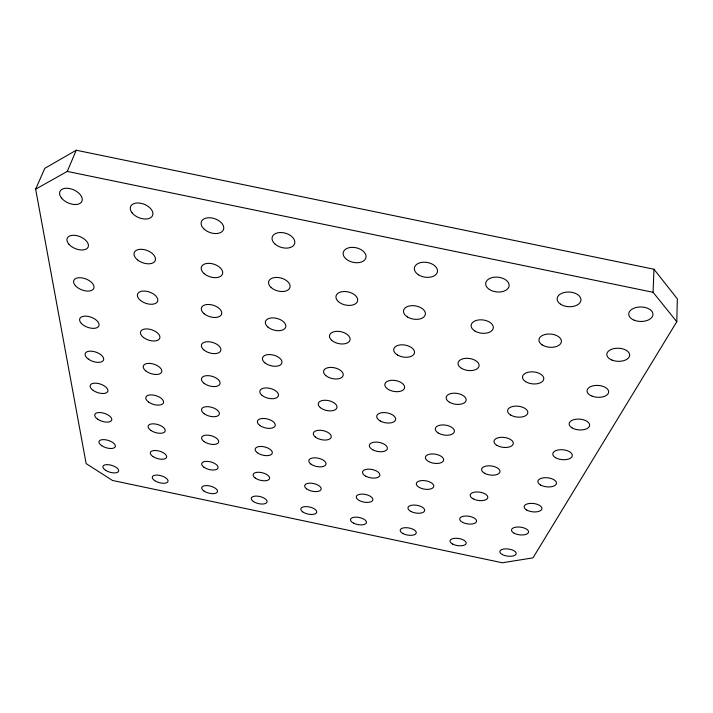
<?xml version="1.0" encoding="UTF-8"?>
<svg xmlns="http://www.w3.org/2000/svg" width="713" height="713" viewBox="0 0 713 713"><rect width="100%" height="100%" fill="white"/><g stroke="black" fill="none" stroke-linecap="round" stroke-linejoin="round"><path stroke-width="1.07" d="M676.78 321.715L677.35 298.863L653.981 269.238L76.229 150.229L44.803 168.321L35.65 189.168L86.13 463.593L112.494 480.464L502.326 562.771L532.994 557.86L676.78 321.715L653.072 292.294L67.263 171.414L35.65 189.168M653.072 292.294L653.981 269.238M67.263 171.414L76.229 150.229M555.561 457.693A9.813 4.955 5.4 0 0 571.969 456.721A9.813 4.955 5.4 0 0 560.133 449.725A9.813 4.955 5.4 0 0 555.561 457.693M634.107 320.182A12.121 7.246 0.8 0 0 652.948 314.807A12.121 7.246 0.8 0 0 635.506 307.668A12.121 7.246 0.8 0 0 634.107 320.182M571.951 427.836A10.294 5.419 4.6 0 0 589.232 426.624A10.294 5.419 4.6 0 0 576.951 419.11A10.294 5.419 4.6 0 0 571.951 427.836M497.032 445.438A9.715 4.991 7.1 0 0 513.048 444.395A9.715 4.991 7.1 0 0 500.865 437.327A9.715 4.991 7.1 0 0 497.032 445.438M560.48 304.166A11.925 7.335 3.3 0 0 580.498 301.804A11.925 7.335 3.3 0 0 566.167 292.143A11.925 7.335 3.3 0 0 560.48 304.166M484.537 473.254A9.287 4.581 7.6 0 0 499.795 472.416A9.287 4.581 7.6 0 0 488.057 465.821A9.287 4.581 7.6 0 0 484.537 473.254M542.183 344.914A11.274 6.622 4.6 0 0 561.024 342.971A11.274 6.622 4.6 0 0 547.299 334.094A11.274 6.622 4.6 0 0 542.183 344.914M525.668 381.687A10.695 5.998 5.6 0 0 543.466 380.091A10.695 5.998 5.6 0 0 530.294 371.91A10.695 5.998 5.6 0 0 525.668 381.687M612.03 360.11A11.435 6.542 2.3 0 0 629.659 355.43A11.435 6.542 2.3 0 0 613.037 348.809A11.435 6.542 2.3 0 0 612.03 360.11M473.067 498.797A8.895 4.216 8.1 0 0 487.63 498.137A8.895 4.216 8.1 0 0 476.302 491.961A8.895 4.216 8.1 0 0 473.067 498.797M462.496 522.335A8.538 3.895 8.5 0 0 476.418 521.836A8.538 3.895 8.5 0 0 465.482 516.025A8.538 3.895 8.5 0 0 462.496 522.335M452.719 544.099A8.208 3.61 8.8 0 0 466.061 543.743A8.208 3.61 8.8 0 0 455.482 538.262A8.208 3.61 8.8 0 0 452.719 544.099M592.111 396.152A10.838 5.945 3.6 0 0 608.67 392.052A10.838 5.945 3.6 0 0 592.797 385.885A10.838 5.945 3.6 0 0 592.111 396.152M514.109 533.208A8.601 3.868 7.2 0 0 528.333 532.771A8.601 3.868 7.2 0 0 517.665 527.014A8.601 3.868 7.2 0 0 514.109 533.208M526.8 510.089A8.966 4.189 6.7 0 0 541.684 509.501A8.966 4.189 6.7 0 0 530.65 503.378A8.966 4.189 6.7 0 0 526.8 510.089M540.57 485.009A9.367 4.545 6.1 0 0 556.176 484.243A9.367 4.545 6.1 0 0 544.759 477.71A9.367 4.545 6.1 0 0 540.57 485.009M502.38 554.58A8.262 3.592 7.7 0 0 515.998 554.277A8.262 3.592 7.7 0 0 505.669 548.85A8.262 3.592 7.7 0 0 502.38 554.58M510.686 415.046A10.178 5.463 6.4 0 0 527.549 413.745A10.178 5.463 6.4 0 0 514.884 406.16A10.178 5.463 6.4 0 0 510.686 415.046M489.385 289.46A11.773 7.406 6.2 0 0 508.832 286.991A11.773 7.406 6.2 0 0 493.993 277.232A11.773 7.406 6.2 0 0 489.385 289.46M474.742 330.921A11.15 6.667 7.1 0 0 493.075 328.871A11.15 6.667 7.1 0 0 478.886 319.914A11.15 6.667 7.1 0 0 474.742 330.921M461.525 368.336A10.597 6.034 7.8 0 0 478.86 366.651A10.597 6.034 7.8 0 0 465.277 358.381A10.597 6.034 7.8 0 0 461.525 368.336M449.538 402.284A10.098 5.49 8.3 0 0 465.972 400.902A10.098 5.49 8.3 0 0 452.942 393.237A10.098 5.49 8.3 0 0 449.538 402.284M438.611 433.219A9.634 5.018 8.8 0 0 454.243 432.087A9.634 5.018 8.8 0 0 441.721 424.957A9.634 5.018 8.8 0 0 438.611 433.219M428.611 461.525A9.224 4.599 9.2 0 0 443.513 460.616A9.224 4.599 9.2 0 0 431.463 453.958A9.224 4.599 9.2 0 0 428.611 461.525M419.431 487.523A8.841 4.233 9.5 0 0 433.664 486.801A8.841 4.233 9.5 0 0 422.051 480.562A8.841 4.233 9.5 0 0 419.431 487.523M410.964 511.479A8.485 3.904 9.7 0 0 424.583 510.927A8.485 3.904 9.7 0 0 413.38 505.062A8.485 3.904 9.7 0 0 410.964 511.479M403.139 533.636A8.164 3.618 10 0 0 416.196 533.217A8.164 3.618 10 0 0 405.376 527.691A8.164 3.618 10 0 0 403.139 533.636M418.451 274.79A11.675 7.442 9.4 0 0 437.327 272.206A11.675 7.442 9.4 0 0 421.98 262.348A11.675 7.442 9.4 0 0 418.451 274.79M407.453 316.955A11.078 6.693 9.8 0 0 425.269 314.807A11.078 6.693 9.8 0 0 410.626 305.761A11.078 6.693 9.8 0 0 407.453 316.955M397.524 355.012A10.535 6.06 10.1 0 0 414.387 353.238A10.535 6.06 10.1 0 0 400.385 344.887A10.535 6.06 10.1 0 0 397.524 355.012M388.514 389.539A10.035 5.508 10.4 0 0 404.529 388.077A10.035 5.508 10.4 0 0 391.116 380.341A10.035 5.508 10.4 0 0 388.514 389.539M380.296 421.009A9.59 5.027 10.6 0 0 395.546 419.805A9.59 5.027 10.6 0 0 382.676 412.613A9.59 5.027 10.6 0 0 380.296 421.009M372.783 449.814A9.18 4.608 10.8 0 0 387.328 448.834A9.18 4.608 10.8 0 0 374.967 442.113A9.18 4.608 10.8 0 0 372.783 449.814M365.885 476.266A8.806 4.233 10.9 0 0 379.788 475.473A8.806 4.233 10.9 0 0 367.89 469.181A8.806 4.233 10.9 0 0 365.885 476.266M359.521 500.651A8.458 3.913 11 0 0 372.837 500.027A8.458 3.913 11 0 0 361.366 494.109A8.458 3.913 11 0 0 359.521 500.651M353.63 523.19A8.137 3.618 11.1 0 0 366.42 522.718A8.137 3.618 11.1 0 0 355.341 517.148A8.137 3.618 11.1 0 0 353.63 523.19M345.547 258.489A11.64 7.442 12.7 0 0 365.234 259.265A11.64 7.442 12.7 0 0 353.015 247.358A11.64 7.442 12.7 0 0 345.547 258.489M338.274 301.501A11.043 6.693 12.6 0 0 356.91 302.392A11.043 6.693 12.6 0 0 345.235 291.528A11.043 6.693 12.6 0 0 338.274 301.501M331.705 340.315A10.499 6.052 12.5 0 0 349.406 341.304A10.499 6.052 12.5 0 0 338.229 331.349A10.499 6.052 12.5 0 0 331.705 340.315M325.743 375.537A10.009 5.499 12.5 0 0 342.596 376.607A10.009 5.499 12.5 0 0 331.875 367.427A10.009 5.499 12.5 0 0 325.743 375.537M320.315 407.631A9.563 5.027 12.4 0 0 336.393 408.754A9.563 5.027 12.4 0 0 326.099 400.278A9.563 5.027 12.4 0 0 320.315 407.631M315.342 437.007A9.162 4.608 12.4 0 0 330.716 438.174A9.162 4.608 12.4 0 0 320.814 430.296A9.162 4.608 12.4 0 0 315.342 437.007M310.779 463.985A8.788 4.233 12.4 0 0 325.502 465.188A8.788 4.233 12.4 0 0 315.966 457.853A8.788 4.233 12.4 0 0 310.779 463.985M306.563 488.851A8.44 3.913 12.4 0 0 320.707 490.081A8.44 3.913 12.4 0 0 311.501 483.218A8.44 3.913 12.4 0 0 306.563 488.851M302.668 511.854A8.119 3.618 12.3 0 0 316.269 513.093A8.119 3.618 12.3 0 0 307.383 506.667A8.119 3.618 12.3 0 0 302.668 511.854M274.844 243.873A11.666 7.397 16 0 0 294.211 244.577A11.666 7.397 16 0 0 281.261 232.527A11.666 7.397 16 0 0 274.844 243.873M271.181 287.571A11.06 6.667 15.4 0 0 289.54 288.417A11.06 6.667 15.4 0 0 277.205 277.428A11.06 6.667 15.4 0 0 271.181 287.571M267.883 327.035A10.517 6.034 14.9 0 0 285.325 327.971A10.517 6.034 14.9 0 0 273.56 317.9A10.517 6.034 14.9 0 0 267.883 327.035M264.888 362.837A10.018 5.481 14.6 0 0 281.501 363.853A10.018 5.481 14.6 0 0 270.245 354.575A10.018 5.481 14.6 0 0 264.888 362.837M262.152 395.465A9.572 5.009 14.3 0 0 278.025 396.544A9.572 5.009 14.3 0 0 267.232 387.961A9.572 5.009 14.3 0 0 262.152 395.465M259.648 425.322A9.162 4.59 14 0 0 274.835 426.454A9.162 4.59 14 0 0 264.478 418.486A9.162 4.59 14 0 0 259.648 425.322M257.357 452.755A8.788 4.225 13.8 0 0 271.911 453.923A8.788 4.225 13.8 0 0 261.956 446.498A8.788 4.225 13.8 0 0 257.357 452.755M255.236 478.04A8.44 3.895 13.7 0 0 269.211 479.234A8.44 3.895 13.7 0 0 259.63 472.3A8.44 3.895 13.7 0 0 255.236 478.04M253.275 501.426A8.119 3.61 13.5 0 0 266.715 502.647A8.119 3.61 13.5 0 0 257.482 496.141A8.119 3.61 13.5 0 0 253.275 501.426M204.292 229.274A11.738 7.326 19.1 0 0 223.347 229.925A11.738 7.326 19.1 0 0 209.675 217.741A11.738 7.326 19.1 0 0 204.292 229.274M204.239 273.685A11.114 6.604 18.1 0 0 222.313 274.469A11.114 6.604 18.1 0 0 209.328 263.347A11.114 6.604 18.1 0 0 204.239 273.685M204.185 313.773A10.561 5.989 17.2 0 0 221.378 314.665A10.561 5.989 17.2 0 0 209.016 304.478A10.561 5.989 17.2 0 0 204.185 313.773M204.141 350.154A10.053 5.446 16.6 0 0 220.531 351.126A10.053 5.446 16.6 0 0 208.74 341.741A10.053 5.446 16.6 0 0 204.141 350.154M204.096 383.318A9.599 4.982 16.1 0 0 219.756 384.352A9.599 4.982 16.1 0 0 208.481 375.671A9.599 4.982 16.1 0 0 204.096 383.318M204.061 413.665A9.189 4.563 15.6 0 0 219.051 414.752A9.189 4.563 15.6 0 0 208.249 406.695A9.189 4.563 15.6 0 0 204.061 413.665M204.025 441.543A8.806 4.207 15.3 0 0 218.401 442.675A8.806 4.207 15.3 0 0 208.036 435.171A8.806 4.207 15.3 0 0 204.025 441.543M203.989 467.256A8.458 3.886 15 0 0 217.804 468.414A8.458 3.886 15 0 0 207.839 461.4A8.458 3.886 15 0 0 203.989 467.256M203.963 491.025A8.137 3.592 14.7 0 0 217.251 492.211A8.137 3.592 14.7 0 0 207.652 485.633A8.137 3.592 14.7 0 0 203.963 491.025M132.012 212.759A11.863 7.228 21.9 0 0 151.628 216.912A11.863 7.228 21.9 0 0 141.156 203.339A11.863 7.228 21.9 0 0 132.012 212.759M137.431 259.817A11.212 6.524 20.5 0 0 155.229 260.548A11.212 6.524 20.5 0 0 141.593 249.3A11.212 6.524 20.5 0 0 137.431 259.817M140.621 300.538A10.642 5.918 19.4 0 0 157.564 301.385A10.642 5.918 19.4 0 0 144.605 291.073A10.642 5.918 19.4 0 0 140.621 300.538M143.518 337.499A10.125 5.392 18.5 0 0 159.676 338.425A10.125 5.392 18.5 0 0 147.341 328.934A10.125 5.392 18.5 0 0 143.518 337.499M146.156 371.188A9.652 4.938 17.8 0 0 161.601 372.186A9.652 4.938 17.8 0 0 149.837 363.407A9.652 4.938 17.8 0 0 146.156 371.188M148.571 402.025A9.233 4.528 17.2 0 0 163.366 403.077A9.233 4.528 17.2 0 0 152.119 394.931A9.233 4.528 17.2 0 0 148.571 402.025M150.791 430.358A8.841 4.171 16.7 0 0 164.988 431.454A8.841 4.171 16.7 0 0 154.204 423.861A8.841 4.171 16.7 0 0 150.791 430.358M152.832 456.48A8.485 3.859 16.2 0 0 166.477 457.603A8.485 3.859 16.2 0 0 156.129 450.518A8.485 3.859 16.2 0 0 152.832 456.48M154.721 480.633A8.164 3.574 15.9 0 0 167.858 481.783A8.164 3.574 15.9 0 0 157.912 475.143A8.164 3.574 15.9 0 0 154.721 480.633M61.657 198.205A12.032 7.103 24.2 0 0 81.237 202.358A12.032 7.103 24.2 0 0 69.865 188.606A12.032 7.103 24.2 0 0 61.657 198.205M68.876 244.176A11.355 6.426 22.6 0 0 87.449 248.115A11.355 6.426 22.6 0 0 76.737 235.638A11.355 6.426 22.6 0 0 68.876 244.176M75.391 285.681A10.748 5.847 21.3 0 0 93.064 289.433A10.748 5.847 21.3 0 0 82.94 278.052A10.748 5.847 21.3 0 0 75.391 285.681M81.309 323.346A10.214 5.33 20.2 0 0 98.162 326.928A10.214 5.33 20.2 0 0 88.564 316.492A10.214 5.33 20.2 0 0 81.309 323.346M88.314 359.085A9.732 4.884 19.3 0 0 103.554 360.038A9.732 4.884 19.3 0 0 91.3 351.17A9.732 4.884 19.3 0 0 88.314 359.085M93.18 390.403A9.296 4.483 18.6 0 0 107.779 391.419A9.296 4.483 18.6 0 0 96.086 383.184A9.296 4.483 18.6 0 0 93.18 390.403M97.636 419.182A8.904 4.135 18 0 0 111.665 420.242A8.904 4.135 18 0 0 100.471 412.577A8.904 4.135 18 0 0 97.636 419.182M101.754 445.723A8.538 3.823 17.4 0 0 115.239 446.81A8.538 3.823 17.4 0 0 104.508 439.645A8.538 3.823 17.4 0 0 101.754 445.723M105.56 470.259A8.199 3.547 17 0 0 118.545 471.382A8.199 3.547 17 0 0 108.251 464.671A8.199 3.547 17 0 0 105.56 470.259"/></g></svg>
